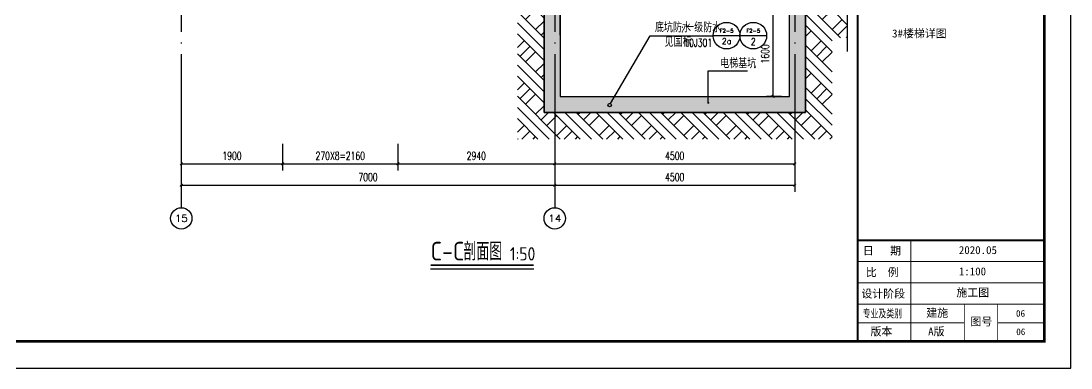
# Model space of a CAD drawing. Extents: x -4747 to 1060961, y -766984 to 396631.
# Drawn here: x 461688 to 481371, y -416914 to -410396 of the extents above; entities that cross this region are included whole.
import ezdxf
from ezdxf.enums import TextEntityAlignment as Align

# ---------------------------------------------------------------- set-up
doc = ezdxf.new("R2010")
doc.units = 0
doc.header["$LTSCALE"] = 1000
doc.header["$MEASUREMENT"] = 0
doc.linetypes.add('DOTE', pattern=[2.42, 2, -0.2, 0.02, -0.2])
doc.layers.get('0').update_dxf_attribs({"linetype": 'CONTINUOUS'})
doc.layers.get('DEFPOINTS').update_dxf_attribs({"linetype": 'CONTINUOUS'})
for name, color, linetype in [('AXIS', 3, 'CONTINUOUS'), ('AXIS_TEXT', 7, 'CONTINUOUS'), ('BZ_标准图框', 7, 'CONTINUOUS'), ('DIM_IDEN', 3, 'CONTINUOUS'), ('DIM_LEAD', 3, 'CONTINUOUS'), ('DIM_SYMB', 3, 'CONTINUOUS'), ('DOTE', 1, 'DOTE'), ('PUB_DIM', 3, 'CONTINUOUS'), ('PUB_TEXT', 7, 'CONTINUOUS'), ('PUB_TITLE', 4, 'CONTINUOUS'), ('TK_图框线_', 45, 'CONTINUOUS'), ('WALL', 6, 'CONTINUOUS'), ('剖面填充', 147, 'CONTINUOUS')]:
    doc.layers.add(name, color=color, linetype=linetype)
doc.styles.add('-宋体', font='')
doc.styles.add('_TCH_AXIS', font='COMPLEX', dxfattribs={"bigfont": 'GBCBIG'})
doc.styles.add('_TCH_DIM', font='SIMPLEX', dxfattribs={"bigfont": 'GBCBIG'})
doc.styles.add('_TCH_LABEL', font='COMPLEX', dxfattribs={"bigfont": 'GBCBIG'})
doc.styles.add('DIM_FONT', font='SIMPLEX', dxfattribs={"width": 0.7, "bigfont": 'GBCBIG'})
doc.styles.add('HT', font='simhei.ttf')
doc.styles.get("Standard").update_dxf_attribs({"font": 'gbenor.shx', "bigfont": 'gbcbig.shx'})
doc.styles.get('-宋体').set_extended_font_data('SimSun')
doc.dimstyles.new('DIMN50', dxfattribs={"dimscale": 0.5, "dimtxt": 300, "dimasz": 100, "dimexe": 250, "dimexo": 300, "dimgap": 150, "dimtad": 1, "dimdec": 0, "dimzin": 0, "dimtxsty": 'DIM_FONT', "dimblk": 'ARCHTICK', "dimcen": 0.09, "dimclrt": 7, "dimazin": 3, "dimtfac": 1, "dimtdec": 0, "dimtix": 1, "dimtmove": 0, "dimatfit": 3, "dimtolj": 1, "dimtzin": 0})

# ---------------------------------------------------------------- blocks, each defined once
blk = doc.blocks.new('_ARCHTICK')
at = {"color": 0, "linetype": 'BYBLOCK', "const_width": 0.4}
blk.add_lwpolyline([(-0.5, -0.5), (0.5, 0.5)], dxfattribs=at)
blk = doc.blocks.new('*D206')
at = {"layer": 'DEFPOINTS', "color": 0}
for p in [(475786, -410214), (476093, -410214), (476093, -411814)]:
    blk.add_point(p, dxfattribs=at)
at = {"layer": 'PUB_DIM', "color": 0}
for p, q in [((475943, -410214), (475661, -410214)), ((475786, -411814), (475786, -410214)), ((475943, -411814), (475661, -411814))]:
    blk.add_line(p, q, dxfattribs=at)
at = {"layer": 'PUB_DIM', "color": 0, "xscale": 50, "yscale": 50, "zscale": 50}
for p, rotation in [((475786, -410214), 90), ((475786, -411814), 270)]:
    blk.add_blockref('_ARCHTICK', p, dxfattribs=dict(at, rotation=rotation))
at = {"layer": 'PUB_DIM', "color": 7, "insert": (475636, -411014), "char_height": 150, "attachment_point": 5, "rotation": 90, "style": 'DIM_FONT'}
blk.add_mtext('\\A1;1600', dxfattribs=at)
blk = doc.blocks.new('*D439')
at = {"layer": 'DEFPOINTS', "color": 0}
for p in [(471693, -412556), (476193, -412556), (476193, -413079)]:
    blk.add_point(p, dxfattribs=at)
at = {"layer": 'PUB_DIM', "color": 0}
for p, q in [((471693, -412706), (471693, -413204)), ((476193, -412706), (476193, -413204)), ((471693, -413079), (476193, -413079))]:
    blk.add_line(p, q, dxfattribs=at)
at = {"layer": 'PUB_DIM', "color": 0, "xscale": 50, "yscale": 50, "zscale": 50, "rotation": 180}
blk.add_blockref('_ARCHTICK', (471693, -413079), dxfattribs=at)
at = {"layer": 'PUB_DIM', "color": 0, "xscale": 50, "yscale": 50, "zscale": 50}
blk.add_blockref('_ARCHTICK', (476193, -413079), dxfattribs=at)
at = {"layer": 'PUB_DIM', "color": 7, "insert": (473943, -412929), "char_height": 150, "attachment_point": 5, "style": 'DIM_FONT'}
blk.add_mtext('\\A1;4500', dxfattribs=at)
blk = doc.blocks.new('*D440')
at = {"layer": 'DEFPOINTS', "color": 0}
for p in [(468753, -412556), (471693, -412556), (471693, -413079)]:
    blk.add_point(p, dxfattribs=at)
at = {"layer": 'PUB_DIM', "color": 0}
for p, q in [((468753, -412706), (468753, -413204)), ((471693, -412706), (471693, -413204)), ((468753, -413079), (471693, -413079))]:
    blk.add_line(p, q, dxfattribs=at)
at = {"layer": 'PUB_DIM', "color": 0, "xscale": 50, "yscale": 50, "zscale": 50, "rotation": 180}
blk.add_blockref('_ARCHTICK', (468753, -413079), dxfattribs=at)
at = {"layer": 'PUB_DIM', "color": 0, "xscale": 50, "yscale": 50, "zscale": 50}
blk.add_blockref('_ARCHTICK', (471693, -413079), dxfattribs=at)
at = {"layer": 'PUB_DIM', "color": 7, "insert": (470223, -412929), "char_height": 150, "attachment_point": 5, "style": 'DIM_FONT'}
blk.add_mtext('\\A1;2940', dxfattribs=at)
blk = doc.blocks.new('*D441')
at = {"layer": 'DEFPOINTS', "color": 0}
for p in [(466593, -412556), (468753, -412556), (468753, -413079)]:
    blk.add_point(p, dxfattribs=at)
at = {"layer": 'PUB_DIM', "color": 0}
for p, q in [((466593, -412706), (466593, -413204)), ((468753, -412706), (468753, -413204)), ((466593, -413079), (468753, -413079))]:
    blk.add_line(p, q, dxfattribs=at)
at = {"layer": 'PUB_DIM', "color": 0, "xscale": 50, "yscale": 50, "zscale": 50, "rotation": 180}
blk.add_blockref('_ARCHTICK', (466593, -413079), dxfattribs=at)
at = {"layer": 'PUB_DIM', "color": 0, "xscale": 50, "yscale": 50, "zscale": 50}
blk.add_blockref('_ARCHTICK', (468753, -413079), dxfattribs=at)
at = {"layer": 'PUB_DIM', "color": 7, "insert": (467673, -412929), "char_height": 150, "attachment_point": 5, "style": 'DIM_FONT'}
blk.add_mtext('\\A1;270X8=2160', dxfattribs=at)
blk = doc.blocks.new('*D442')
at = {"layer": 'DEFPOINTS', "color": 0}
for p in [(464693, -412556), (466593, -412556), (466593, -413079)]:
    blk.add_point(p, dxfattribs=at)
at = {"layer": 'PUB_DIM', "color": 0}
for p, q in [((464693, -412706), (464693, -413204)), ((466593, -412706), (466593, -413204)), ((464693, -413079), (466593, -413079))]:
    blk.add_line(p, q, dxfattribs=at)
at = {"layer": 'PUB_DIM', "color": 0, "xscale": 50, "yscale": 50, "zscale": 50, "rotation": 180}
blk.add_blockref('_ARCHTICK', (464693, -413079), dxfattribs=at)
at = {"layer": 'PUB_DIM', "color": 0, "xscale": 50, "yscale": 50, "zscale": 50}
blk.add_blockref('_ARCHTICK', (466593, -413079), dxfattribs=at)
at = {"layer": 'PUB_DIM', "color": 7, "insert": (465643, -412929), "char_height": 150, "attachment_point": 5, "style": 'DIM_FONT'}
blk.add_mtext('\\A1;1900', dxfattribs=at)
blk = doc.blocks.new('*D443')
at = {"layer": 'DEFPOINTS', "color": 0}
for p in [(471693, -412956), (476193, -412956), (476193, -413479)]:
    blk.add_point(p, dxfattribs=at)
at = {"layer": 'PUB_DIM', "color": 0}
for p, q in [((471693, -413106), (471693, -413604)), ((476193, -413106), (476193, -413604)), ((471693, -413479), (476193, -413479))]:
    blk.add_line(p, q, dxfattribs=at)
at = {"layer": 'PUB_DIM', "color": 0, "xscale": 50, "yscale": 50, "zscale": 50, "rotation": 180}
blk.add_blockref('_ARCHTICK', (471693, -413479), dxfattribs=at)
at = {"layer": 'PUB_DIM', "color": 0, "xscale": 50, "yscale": 50, "zscale": 50}
blk.add_blockref('_ARCHTICK', (476193, -413479), dxfattribs=at)
at = {"layer": 'PUB_DIM', "color": 7, "insert": (473943, -413329), "char_height": 150, "attachment_point": 5, "style": 'DIM_FONT'}
blk.add_mtext('\\A1;4500', dxfattribs=at)
blk = doc.blocks.new('*D444')
at = {"layer": 'DEFPOINTS', "color": 0}
for p in [(464693, -412956), (471693, -412956), (471693, -413479)]:
    blk.add_point(p, dxfattribs=at)
at = {"layer": 'PUB_DIM', "color": 0}
for p, q in [((464693, -413106), (464693, -413604)), ((471693, -413106), (471693, -413604)), ((464693, -413479), (471693, -413479))]:
    blk.add_line(p, q, dxfattribs=at)
at = {"layer": 'PUB_DIM', "color": 0, "xscale": 50, "yscale": 50, "zscale": 50, "rotation": 180}
blk.add_blockref('_ARCHTICK', (464693, -413479), dxfattribs=at)
at = {"layer": 'PUB_DIM', "color": 0, "xscale": 50, "yscale": 50, "zscale": 50}
blk.add_blockref('_ARCHTICK', (471693, -413479), dxfattribs=at)
at = {"layer": 'PUB_DIM', "color": 7, "insert": (468193, -413329), "char_height": 150, "attachment_point": 5, "style": 'DIM_FONT'}
blk.add_mtext('\\A1;7000', dxfattribs=at)

msp = doc.modelspace()

# ---------------------------------------------------------------- hatches: boundary and pattern name
at = {"layer": '剖面填充'}
h = msp.add_hatch(dxfattribs=at)
h.set_pattern_fill('钢筋混凝土', color=256, scale=50, style=0)
h.set_pattern_definition([(135, (1557737.6, -278436.83), (88.388348, 88.388348), []), (130, (1557737.6, -278436.83), (-358.63009, -31.37607), [37.5, -412.5]), (185, (1557737.6, -278436.83), (69.37567, 376.09607), [30, -330]), (79.5486, (1557707.72, -278439.44), (-289.25469, 344.71977), [31.8701, -350.57106]), (133.8158, (1557737.6, -278336.83), (-533.62052, -82.7595), [56.25, -618.75]), (83.3644, (1557693.14, -278343.7), (-467.33135, 487.05894), [47.80514, -525.8565]), (188.8158, (1557737.6, -278336.8), (-467.33097, 487.0593), [45, -495]), (159, (1557687.6, -278361.83), (-298.45353, -201.309445), [37.5, -412.5]), (214, (1557687.6, -278361.83), (-121.65767, 362.57502), [30, -330]), (108.5486, (1557662.74, -278378.6), (-420.11131, 161.26525), [31.8701, -350.57106]), (142.5, (1557737.6, -278436.83), (-6.079928, 166.446927), [0, -326, 0, -335, 0, -331.25]), (172.5, (1557737.6, -278436.83), (-131.53477, 197.205856), [0, -191, 0, -318.5, 0, -126.25]), (212.5, (1557849.1, -278436.83), (-266.911218, -11.277436), [0, -125, 0, -390, 0, -517.5]), (222.5, (1557899.1, -278436.83), (-291.593085, 50.05249), [0, -162.5, 0, -259, 0, -367.5])])
h.paths.add_polyline_path([(476093.5, -403713.6), (477184.3, -403713.6), (477184.3, -403833.6), (476293.5, -403833.6), (476293.5, -404263.6), (476093.5, -404263.6)])
h.paths.add_polyline_path([(476393.5, -410213.6), (476393.5, -412113.6), (471493.5, -412113.6), (471493.5, -409313.6), (471793.5, -409313.6), (471793.5, -411813.6), (476093.5, -411813.6), (476093.5, -410213.6)])
h = msp.add_hatch(dxfattribs=at)
h.set_pattern_fill('夯实土壤', color=256, scale=100, style=0)
h.set_pattern_definition([(135, (1557619.6, -278436.8), (397.394, 397.394), []), (135, (1557409.6, -278436.8), (397.394, 397.394), []), (135, (1557199.6, -278436.8), (397.394, 397.394), []), (45, (1557619.6, -278436.8), (397.394, -397.394), [265, -297]), (45, (1557514.6, -278331.8), (397.394, -397.394), [265, -297]), (45, (1557409.6, -278226.8), (397.394, -397.394), [265, -297])])
h.paths.add_polyline_path([(463956.3, -409313.6), (471493.5, -409313.6), (471493.5, -412113.6), (476393.5, -412113.6), (476393.5, -410213.6), (477184.3, -410213.6), (477184.3, -410713.6), (476893.5, -410713.6), (476893.5, -412613.6), (470993.5, -412613.6), (470993.5, -409813.6), (463956.3, -409813.6)])

# ---------------------------------------------------------------- linework, layer by layer
at = {"layer": 'AXIS'}
for p, q in [((464693.5, -412414.8), (464693.5, -413903.4)), ((471693.5, -412414.8), (471693.5, -413903.4))]:
    msp.add_line(p, q, dxfattribs=at)
for centre in [(464693.5, -414103.4), (471693.5, -414103.4)]:
    msp.add_circle(centre, 200, dxfattribs=at)
at = {"layer": 'BZ_标准图框'}
for points, const_width in [([(477370.8, -416414.3), (477370.8, -375364.3)], 35), ([(477370.8, -414514.3), (480870.8, -414514.3)], 35), ([(478370.8, -415714.3), (478370.8, -414514.3)], 17.5), ([(477370.8, -414914.3), (480870.8, -414914.3)], 17.5), ([(477370.8, -415314.3), (480870.8, -415314.3)], 17.5), ([(477370.8, -415714.3), (480870.8, -415714.3)], 17.5), ([(477370.8, -415714.3), (480870.8, -415714.3)], 17.5), ([(478370.8, -416414.3), (478370.8, -415714.3)], 17.5), ([(479370.8, -416414.3), (479370.8, -415714.3)], 17.5), ([(479995.8, -416414.3), (479995.8, -415714.3)], 17.5), ([(477370.8, -416064.3), (479370.8, -416064.3)], 17.5), ([(479995.8, -416064.3), (480870.8, -416064.3)], 17.5)]:
    msp.add_lwpolyline(points, dxfattribs=dict(at, const_width=const_width))
at = {"layer": 'DIM_IDEN'}
for p, q in [((472738.8, -411947.8), (473482.7, -410672.4)), ((473482.7, -410672.4), (474665, -410672.4)), ((475165, -410672.4), (474665, -410672.4)), ((475665, -410672.4), (475165, -410672.4))]:
    msp.add_line(p, q, dxfattribs=at)
for centre, radius in [((474915, -410672.4), 250), ((475415, -410672.4), 250), ((472722.4, -411975.9), 32.5)]:
    msp.add_circle(centre, radius, dxfattribs=at)
at = {"layer": 'DIM_LEAD', "linetype": 'BYBLOCK'}
for p, q in [((474570.8, -411932.4), (474570.8, -411335.2)), ((474570.8, -411335.2), (475309.5, -411335.2))]:
    msp.add_line(p, q, dxfattribs=at)
at = {"layer": 'DIM_LEAD', "linetype": 'BYBLOCK', "const_width": 20}
msp.add_lwpolyline([(474570.8, -411942.4, 1), (474570.8, -411922.4, 1)], format="xyb", close=True, dxfattribs=at)
at = {"layer": 'DIM_SYMB'}
for points in [[(477184.3, -410970.9), (477184.3, -406442.4), (477079.3, -406404.1), (477289.3, -406367.1), (477184.3, -406329.9), (477184.3, -401801.3)], [(469367.3, -415053.2), (471298.5, -415053.2)]]:
    msp.add_lwpolyline(points, dxfattribs=at)
at = {"layer": 'DIM_SYMB', "const_width": 35}
msp.add_lwpolyline([(469367.3, -414983.2), (471298.5, -414983.2)], dxfattribs=at)
at = {"layer": 'DOTE'}
for p, q in [((464693.5, -398921), (464693.5, -412955.5)), ((471693.5, -398921), (471693.5, -412955.5)), ((476193.5, -398921), (476193.5, -412955.5))]:
    msp.add_line(p, q, dxfattribs=at)
at = {"layer": 'PUB_TITLE'}
msp.add_lwpolyline([(421920.8, -416914.3), (481370.8, -416914.3), (481370.8, -374864.3), (421920.8, -374864.3)], close=True, dxfattribs=at)
at = {"layer": 'PUB_TITLE', "const_width": 50}
msp.add_lwpolyline([(423170.8, -416414.3), (480870.8, -416414.3), (480870.8, -375364.3), (423170.8, -375364.3)], close=True, dxfattribs=at)
at = {"layer": 'WALL'}
for points in [[(471793.5, -410662.4), (471793.5, -399421)], [(476093.5, -411813.6), (476093.5, -399421)], [(471493.5, -409313.6), (471493.5, -412113.6), (476393.5, -412113.6), (476393.5, -410213.6)], [(471793.5, -409313.6), (471793.5, -411813.6), (476093.5, -411813.6), (476093.5, -410213.6)]]:
    msp.add_lwpolyline(points, dxfattribs=at)
at = {"layer": '剖面填充'}
msp.add_lwpolyline([(477169.5, -410213.6), (476393.5, -410213.6), (476393.5, -412113.6), (471493.5, -412113.6), (471493.5, -409313.6), (463956.3, -409313.6)], dxfattribs=at)

# ---------------------------------------------------------------- texts
at = {"layer": 'AXIS_TEXT', "style": '_TCH_AXIS'}
for s, height, width, p, p2 in [('15', 131.47, 1.280212, (464569.9, -414169.2), (464817.1, -414169.2)), ('14', 133.66, 1.223531, (471570.5, -414170.2), (471816.5, -414170.2))]:
    msp.add_text(s, height=height, dxfattribs=dict(at, width=width)).set_placement(p, p2, align=Align.FIT)
at = {"layer": 'BZ_标准图框', "style": 'HT'}
for s, p in [('日   期', (477469.6, -414786.1)), ('比  例', (477525.7, -415191)), ('设计阶段', (477441.4, -415592.4)), ('图号', (479486.2, -416116.7)), ('版本 ', (477612.3, -416302.5))]:
    msp.add_text(s, height=150, dxfattribs=at).set_placement(p)
at = {"layer": 'BZ_标准图框', "style": 'HT', "width": 0.7}
msp.add_text('专业及类别', height=150, dxfattribs=at).set_placement((477467.2, -415965.5))
at = {"layer": 'PUB_TEXT', "style": '_TCH_LABEL'}
for s, p in [('底坑防水', (473571.3, -410606.9)), ('一级防水', (474137.8, -410606.9)), ('见国标', (473753.9, -410879.4))]:
    msp.add_text(s, height=168.79, dxfattribs=at).set_placement(p)
at = {"layer": 'PUB_TEXT', "style": '_TCH_LABEL', "width": 0.705882}
for s, height, p in [(':', 148.8, (474062.8, -410606.9)), ('10J301', 148.75, (474122.5, -410879.4))]:
    msp.add_text(s, height=height, dxfattribs=at).set_placement(p)
at = {"layer": 'PUB_TEXT', "style": '_TCH_LABEL'}
for s, height, p, p2 in [('F2-5', 68.2, (474785.1, -410614.3), (475044.9, -410614.3)), ('F2-5', 68.2, (475285.1, -410614.3), (475544.9, -410614.3)), ('2a', 108.69, (474824.5, -410830.8), (475005.6, -410830.8)), ('2', 130.5, (475371.5, -410849.2), (475458.5, -410849.2))]:
    msp.add_text(s, height=height, dxfattribs=at).set_placement(p, p2, align=Align.FIT)
at = {"layer": 'PUB_TEXT', "linetype": 'BYBLOCK', "style": '_TCH_DIM'}
msp.add_text('电梯基坑', height=168.79, dxfattribs=at).set_placement((474795.3, -411282.7))
at = {"layer": 'PUB_TEXT'}
for s, height, p in [('C-C', 350, (469367.3, -414894.5)), ('剖面图', 337.59, (469979.8, -414894.5)), ('1:50', 250, (470852.5, -414894.5))]:
    msp.add_text(s, height=height, dxfattribs=at).set_placement(p)
at = {"layer": 'TK_图框线_', "style": 'HT'}
for s, p in [('3#楼梯详图', (478017.2, -410705.9)), ('2020.05', (479268.8, -414774.1)), ('1:100', (479268.8, -415174.1)), ('施工图', (479222.9, -415570.5)), ('建施', (478659.9, -415952.9)), ('A版', (478693, -416303))]:
    msp.add_text(s, height=150, dxfattribs=at).set_placement(p)
at = {"layer": 'TK_图框线_', "style": '-宋体'}
for p in [(480425.1, -415950.5), (480429.5, -416296.2)]:
    msp.add_text('06', height=125, dxfattribs=at).set_placement(p, align=Align.CENTER)

# ---------------------------------------------------------------- dimensions: what is measured, and where the dimension line sits
at = {"layer": 'PUB_DIM'}
for p1, p2, distance, picture, middle in [((476093.5, -411813.6), (476093.5, -410213.6), 307.3, '*D206', (475636.2, -411013.6)), ((464693.5, -412555.5), (466593.5, -412555.5), -523.5, '*D442', (465643.5, -412929)), ((468753.5, -412555.5), (471693.5, -412555.5), -523.5, '*D440', (470223.5, -412929)), ((471693.5, -412555.5), (476193.5, -412555.5), -523.5, '*D439', (473943.5, -412929)), ((464693.5, -412955.5), (471693.5, -412955.5), -523.5, '*D444', (468193.5, -413329)), ((471693.5, -412955.5), (476193.5, -412955.5), -523.5, '*D443', (473943.5, -413329))]:
    dim = msp.add_aligned_dim(p1=p1, p2=p2, distance=distance, dimstyle='DIMN50', dxfattribs=at)
    dim.commit()
    dim.dimension.update_dxf_attribs({"geometry": picture, "text_midpoint": middle})
dim = msp.add_aligned_dim(p1=(466593.5, -412555.5), p2=(468753.5, -412555.5), distance=-523.5, text='270X8=2160', dimstyle='DIMN50', dxfattribs=at)
dim.commit()
dim.dimension.update_dxf_attribs({"geometry": '*D441', "text_midpoint": (467673.5, -412929)})

doc.saveas('drawing.dxf')
